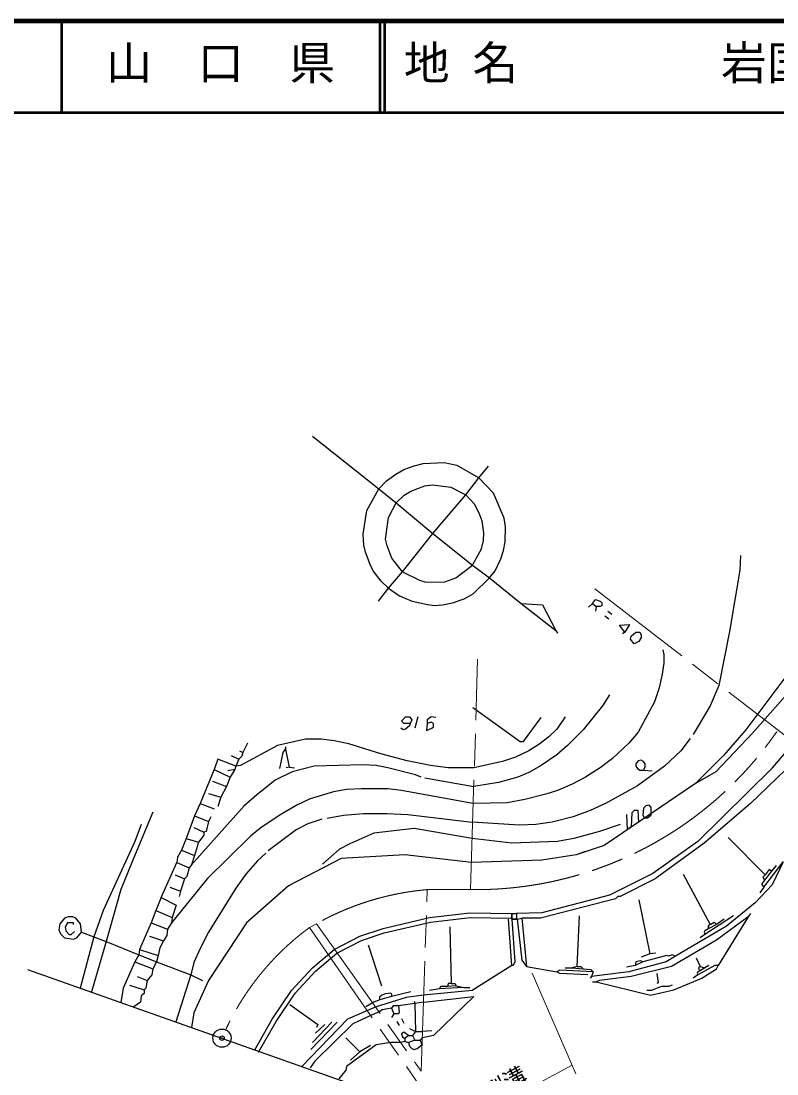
# Model space of a CAD drawing. Units: millimetres, scale not verified. Extents: x -34711 to 605289, y -54262 to 305738.
# Drawn here: x 253871 to 336408, y 190792 to 305738 of the extents above; entities that cross this region are included whole.
import ezdxf
from ezdxf.enums import TextEntityAlignment as Align

# ---------------------------------------------------------------- set-up
doc = ezdxf.new("R2010")
doc.units = ezdxf.units.MM
doc.header["$LTSCALE"] = 1000
doc.header["$PDMODE"] = 32
doc.header["$PDSIZE"] = 500
doc.linetypes.add('CHAIN', pattern=[18.5, 12, -1.5, 3.5, -1.5])
for name, color, linetype, lineweight in [('M-BGD', 7, 'Continuous', 25), ('M-BMK', 2, 'CHAIN', 13), ('M-BMK-HTXT', 7, 'Continuous', 13), ('M-BMK-LINE', 30, 'Continuous', 25), ('M-BMK-SRVR', 3, 'Continuous', 25), ('M-TTL', 2, 'Continuous', 140), ('M-TTL-LINE', 7, 'Continuous', 50), ('M-TTL-TXT', 7, 'Continuous', 13)]:
    doc.layers.add(name, color=color, linetype=linetype, lineweight=lineweight)
doc.layers.add('M-OTRS', color=6, linetype='Continuous')
doc.styles.add('ＭＳ ゴシック', font='')
doc.styles.get('ＭＳ ゴシック').set_extended_font_data('MS Gothic')

# ---------------------------------------------------------------- blocks, each defined once
blk = doc.blocks.new('BUHIN1')
at = {"color": 3, "linetype": 'Continuous', "lineweight": 25}
for radius in [995, 30]:
    blk.add_circle((0, 0), radius, dxfattribs=at)

msp = doc.modelspace()

# ---------------------------------------------------------------- linework, layer by layer
at = {"layer": 'M-BGD'}
for p, q in [((332429, 247407), (332344, 245798)), ((332344, 245798), (331243, 239109)), ((316257, 242157), (316596, 242581)), ((316596, 242581), (317104, 242411)), ((316257, 242157), (315834, 241734)), ((316257, 242157), (316681, 241819)), ((316681, 241819), (316596, 241311)), ((317104, 241819), (316681, 241819)), ((317104, 242411), (317273, 242242)), ((317273, 241903), (317104, 241819)), ((317273, 242242), (317273, 241903)), ((317612, 240803), (318035, 240464)), ((317951, 241311), (318374, 240972)), ((319221, 239787), (320321, 239871)), ((319813, 239025), (319221, 239787)), ((320321, 239871), (319813, 239025)), ((331243, 239109), (330058, 233183)), ((319813, 239025), (319559, 238855)), ((320406, 238263), (320491, 238601)), ((320829, 237755), (320406, 238263)), ((320491, 238601), (320999, 239025)), ((321337, 238009), (320829, 237755)), ((320999, 239025), (321422, 239025)), ((321591, 238432), (321337, 238009)), ((321422, 239025), (321591, 238686)), ((321591, 238686), (321591, 238432)), ((323962, 237077), (324047, 236569)), ((324047, 236569), (324047, 235638)), ((324047, 235638), (323877, 234453)), ((338017, 235045), (334207, 229965)), ((323877, 234453), (323539, 232929)), ((323539, 232929), (323031, 231405)), ((330058, 233183), (329127, 230981)), ((338425, 233291), (333747, 228004)), ((318120, 232167), (317358, 230981)), ((323031, 231405), (321253, 228103)), ((303219, 230812), (303557, 230558)), ((303557, 230558), (308383, 227087)), ((317358, 230981), (315241, 228357)), ((329127, 230981), (327264, 227849)), ((334207, 229965), (333021, 228357)), ((295429, 229288), (295853, 229796)), ((295683, 229034), (295429, 229288)), ((296361, 229034), (295683, 229034)), ((295853, 229796), (296276, 229796)), ((296276, 228780), (295853, 228441)), ((296276, 229796), (296530, 229457)), ((296361, 229034), (296276, 228780)), ((296530, 229457), (296361, 229034)), ((297207, 229796), (296869, 228526)), ((298223, 229034), (298139, 228272)), ((298647, 229796), (298223, 229457)), ((298223, 229457), (298223, 229034)), ((298647, 229203), (298223, 229034)), ((299155, 229711), (298647, 229796)), ((298901, 229034), (298647, 229203)), ((298901, 228695), (298901, 229034)), ((308722, 227087), (310669, 229711)), ((313294, 229796), (312363, 228441)), ((295599, 228357), (295345, 228526)), ((295853, 228441), (295599, 228357)), ((298139, 228272), (298731, 228526)), ((298731, 228526), (298901, 228695)), ((311516, 227595), (310415, 226748)), ((312363, 228441), (311516, 227595)), ((315241, 228357), (313548, 226663)), ((321253, 228103), (320237, 226917)), ((333747, 228004), (329719, 223785)), ((333021, 228357), (330566, 225563)), ((335937, 224200), (339401, 228299)), ((281883, 226663), (277819, 224462)), ((278581, 226917), (278073, 225901)), ((284931, 227341), (281883, 226663)), ((282729, 226494), (282729, 226240)), ((286624, 227341), (284931, 227341)), ((288063, 227171), (286624, 227341)), ((289672, 226833), (288063, 227171)), ((293143, 225732), (289672, 226833)), ((308383, 227087), (308722, 227087)), ((310415, 226748), (309315, 226071)), ((313548, 226663), (312363, 225647)), ((320237, 226917), (318459, 225224)), ((326925, 227425), (325909, 226071)), ((276803, 225563), (277649, 225139)), ((277988, 225478), (277649, 225139)), ((277734, 226071), (278073, 225901)), ((278073, 225901), (277988, 225478)), ((282137, 224123), (282475, 225901)), ((282475, 225901), (282729, 226240)), ((282729, 226240), (283153, 224293)), ((296022, 224970), (293143, 225732)), ((307875, 225393), (306436, 224885)), ((309315, 226071), (307875, 225393)), ((312363, 225647), (310669, 224462)), ((325909, 226071), (324131, 224377)), ((330566, 225563), (327518, 222515)), ((275363, 225139), (274940, 224039)), ((277311, 224377), (275363, 225139)), ((277311, 224377), (277226, 224039)), ((277649, 225139), (277311, 224377)), ((277819, 224462), (277311, 224377)), ((283153, 224293), (282814, 224208)), ((283153, 224293), (283745, 224208)), ((285862, 224377), (283491, 223785)), ((291196, 224547), (285862, 224377)), ((292635, 224462), (291196, 224547)), ((293905, 224208), (292635, 224462)), ((296953, 223446), (293905, 224208)), ((298562, 224462), (296022, 224970)), ((300509, 224208), (298562, 224462)), ((303303, 224208), (300509, 224208)), ((306436, 224885), (303303, 224208)), ((310669, 224462), (309315, 223700)), ((317104, 224208), (315495, 223192)), ((318459, 225224), (317104, 224208)), ((321253, 224970), (320999, 224631)), ((320999, 224631), (320999, 224377)), ((320999, 224377), (321168, 224123)), ((324131, 224377), (321168, 222261)), ((321591, 225055), (321253, 224970)), ((321845, 224885), (321591, 225055)), ((322015, 224631), (321845, 224885)), ((321845, 223954), (322015, 224293)), ((322015, 224293), (322015, 224631)), ((327772, 216165), (335937, 224200)), ((338271, 224885), (333529, 220313)), ((274940, 224039), (273416, 220313)), ((274940, 224039), (276718, 223192)), ((276718, 223192), (276295, 222176)), ((277226, 224039), (276464, 223869)), ((277226, 224039), (276718, 223192)), ((283491, 223785), (281629, 222853)), ((297546, 223192), (296953, 223446)), ((297969, 223107), (303303, 222176)), ((308129, 223192), (306013, 222599)), ((309315, 223700), (308129, 223192)), ((315495, 223192), (314056, 222430)), ((321168, 224123), (321422, 223954)), ((321422, 223954), (321845, 223954)), ((321845, 223954), (322777, 223869)), ((329719, 223785), (327518, 222515)), ((329719, 223785), (327518, 222515)), ((274771, 222769), (276295, 222176)), ((276295, 222176), (275702, 220991)), ((281629, 222853), (279597, 221245)), ((291027, 221922), (289418, 221837)), ((293905, 221922), (291027, 221922)), ((295429, 221753), (293905, 221922)), ((306013, 222599), (303303, 222176)), ((314056, 222430), (312447, 221753)), ((327518, 222515), (317527, 215741)), ((321168, 222261), (317697, 220313)), ((274347, 221414), (275702, 220991)), ((275702, 220991), (275363, 219975)), ((279597, 221245), (278242, 220059)), ((285439, 220821), (283999, 220144)), ((287979, 221583), (285439, 220821)), ((289418, 221837), (287979, 221583)), ((303219, 220313), (295429, 221753)), ((308891, 220737), (306944, 220398)), ((311177, 221329), (308891, 220737)), ((312447, 221753), (311177, 221329)), ((278242, 220059), (272485, 213625)), ((273416, 220313), (272823, 218959)), ((273416, 220313), (274940, 219721)), ((283999, 220144), (282221, 219128)), ((306944, 220398), (303219, 220313)), ((316003, 219551), (314141, 218874)), ((317697, 220313), (316003, 219551)), ((320829, 219551), (320575, 219297)), ((321253, 219551), (320829, 219551)), ((321337, 218281), (321253, 219551)), ((321845, 219805), (321761, 219043)), ((322099, 220059), (321845, 219805)), ((322438, 220144), (322099, 220059)), ((322692, 219890), (322438, 220144)), ((322692, 219128), (322692, 219890)), ((333529, 220313), (328449, 215995)), ((268251, 219382), (265965, 213879)), ((272823, 218959), (271892, 216503)), ((272823, 218959), (274347, 218366)), ((274601, 218874), (274347, 218366)), ((282221, 219128), (280105, 217689)), ((286709, 218620), (285185, 218112)), ((287301, 218705), (289079, 219043)), ((289079, 219043), (291281, 219213)), ((291281, 219213), (293821, 219213)), ((293821, 219213), (296107, 219128)), ((296107, 219128), (303134, 218281)), ((314141, 218874), (311855, 218281)), ((319983, 219128), (320067, 217435)), ((320575, 219297), (320491, 217773)), ((321761, 219043), (321930, 218705)), ((322269, 218705), (321930, 218705)), ((322607, 218959), (322269, 218705)), ((322692, 219128), (322607, 218959)), ((266981, 218027), (266304, 216165)), ((272739, 217689), (273839, 217181)), ((274093, 217265), (273839, 217181)), ((274347, 218366), (274093, 217265)), ((280105, 217689), (278919, 216757)), ((283915, 217435), (280867, 215149)), ((285185, 218112), (283915, 217435)), ((296784, 217604), (292381, 217096)), ((303134, 216503), (296784, 217604)), ((308299, 217943), (303134, 218281)), ((310077, 218027), (308299, 217943)), ((311855, 218281), (310077, 218027)), ((317019, 217265), (314225, 216503)), ((319305, 218027), (317019, 217265)), ((320491, 217773), (320067, 217435)), ((266304, 216165), (262833, 208629)), ((271892, 216503), (271384, 215233)), ((271892, 216503), (273247, 216080)), ((273839, 216842), (273247, 216080)), ((273839, 217181), (273839, 216842)), ((278919, 216757), (274178, 212101)), ((292381, 217096), (289757, 215911)), ((307452, 215995), (303134, 216503)), ((312447, 216165), (307452, 215995)), ((314225, 216503), (312447, 216165)), ((327772, 216165), (322861, 212693)), ((331074, 216588), (335138, 212524)), ((271384, 215233), (270961, 214471)), ((271384, 215233), (272823, 214641)), ((273247, 216080), (272823, 214641)), ((288656, 215318), (286793, 213709)), ((289757, 215911), (288656, 215318)), ((317527, 215741), (314479, 214725)), ((315495, 215064), (314479, 214725)), ((328449, 215995), (323115, 212101)), ((265965, 213879), (264780, 210915)), ((269183, 210069), (270876, 213879)), ((270961, 214471), (270876, 213879)), ((270876, 213879), (272231, 213286)), ((272823, 214641), (272485, 213625)), ((279681, 214048), (278411, 212609)), ((280613, 214895), (279681, 214048)), ((288825, 214302), (283068, 211339)), ((288825, 214302), (283068, 211339)), ((295768, 214725), (288825, 214302)), ((295768, 214725), (288825, 214302)), ((303049, 213879), (295768, 214725)), ((303049, 213879), (295768, 214725)), ((310754, 214133), (303049, 213879)), ((314479, 214725), (310754, 214133)), ((334969, 211169), (337085, 213963)), ((337085, 213963), (335900, 211423)), ((272231, 213286), (271977, 212355)), ((272485, 213625), (272231, 213286)), ((322861, 212693), (318120, 210323)), ((335815, 212947), (335053, 211931)), ((335561, 213117), (335138, 212524)), ((335815, 212947), (335561, 213117)), ((336323, 213540), (335815, 212947)), ((274178, 212101), (270283, 207275)), ((270707, 212524), (271723, 212101)), ((271723, 212101), (271299, 210746)), ((271977, 212355), (271723, 212101)), ((278411, 212609), (277311, 211085)), ((323115, 212101), (319305, 210153)), ((326163, 212609), (329127, 207105)), ((335053, 211931), (334715, 211508)), ((334715, 211508), (334969, 211169)), ((335138, 212524), (334884, 212270)), ((334884, 212270), (335053, 211931)), ((264780, 210915), (263171, 205243)), ((270114, 211169), (271299, 210746)), ((271299, 210746), (271130, 210153)), ((277311, 211085), (274347, 206259)), ((283068, 211339), (278496, 207275)), ((335900, 211423), (334037, 209476)), ((334969, 211169), (334545, 210577)), ((269183, 210069), (268590, 208629)), ((269183, 210069), (270791, 209222)), ((270791, 209222), (270368, 207867)), ((318797, 209899), (310585, 207783)), ((318120, 210323), (310754, 208375)), ((319051, 210153), (318797, 209899)), ((319305, 210153), (319051, 210153)), ((321337, 209815), (322523, 203888)), ((334037, 209476), (330905, 206936)), ((262833, 208629), (261817, 205751)), ((268590, 208629), (268082, 207275)), ((268590, 208629), (270368, 207867)), ((298477, 207867), (302880, 208375)), ((302880, 208375), (307452, 208291)), ((307452, 208291), (307960, 208291)), ((307452, 207698), (307452, 208291)), ((307452, 208291), (307960, 208291)), ((307452, 208291), (307452, 207698)), ((310754, 208375), (307960, 208291)), ((307960, 208291), (307960, 207698)), ((333529, 208291), (333275, 207952)), ((258091, 207190), (258007, 206513)), ((258599, 207783), (258091, 207190)), ((259023, 207952), (258599, 207783)), ((258938, 207275), (258684, 206851)), ((259615, 207275), (258938, 207275)), ((259531, 207952), (259023, 207952)), ((259869, 207783), (259531, 207952)), ((259615, 207105), (259615, 207275)), ((260377, 207190), (259869, 207783)), ((260462, 206259), (260377, 207190)), ((268082, 207275), (266812, 204396)), ((268082, 207275), (269860, 206597)), ((270283, 207275), (269860, 206597)), ((270368, 207867), (270283, 207275)), ((278496, 207275), (274347, 201009)), ((293397, 206682), (298477, 207867)), ((293534, 206200), (298563, 207373)), ((298563, 207373), (302905, 207874)), ((302905, 207874), (307443, 207791)), ((307452, 202618), (307113, 207698)), ((307960, 207698), (307452, 207698)), ((307452, 207698), (308045, 207698)), ((307452, 207698), (307791, 203041)), ((308045, 207698), (308553, 207783)), ((308045, 207698), (308553, 203211)), ((310585, 207783), (308553, 207783)), ((308553, 207783), (309061, 202533)), ((314818, 208037), (314564, 202533)), ((330905, 206936), (325317, 203634)), ((331667, 208037), (328534, 206005)), ((328957, 207021), (328873, 206851)), ((329127, 207105), (328957, 207021)), ((329804, 207105), (328957, 206682)), ((329127, 207105), (329550, 207359)), ((329550, 207359), (329804, 207105)), ((333275, 207952), (329804, 205412)), ((330651, 207698), (329804, 207105)), ((333275, 207952), (329973, 202618)), ((258007, 206513), (258176, 206089)), ((258176, 206089), (258599, 205666)), ((258684, 206851), (258769, 206428)), ((258769, 206428), (259107, 206005)), ((259107, 206005), (259361, 206005)), ((259361, 206005), (259700, 206343)), ((259954, 205666), (260462, 206259)), ((260462, 206259), (261817, 205751)), ((267913, 205835), (269437, 205327)), ((269775, 205920), (269437, 205327)), ((269860, 206597), (269775, 205920)), ((274347, 206259), (273416, 204481)), ((288063, 204396), (290857, 205835)), ((290857, 205835), (293397, 206682)), ((291052, 205372), (293534, 206200)), ((300679, 206851), (300848, 200671)), ((328534, 206005), (328026, 205666)), ((328534, 206428), (328449, 206259)), ((328449, 206259), (328534, 206005)), ((328957, 206682), (328534, 206428)), ((328873, 206851), (328957, 206682)), ((258599, 205666), (259615, 205497)), ((259615, 205497), (259954, 205666)), ((261817, 205751), (260338, 200174)), ((263171, 205243), (261564, 199740)), ((261817, 205751), (263171, 205243)), ((263171, 205243), (266727, 203803)), ((269437, 205327), (269013, 204565)), ((288344, 203978), (291052, 205372)), ((291789, 204904), (293228, 200417)), ((329804, 205412), (324893, 202533)), ((266727, 203803), (266304, 203041)), ((266812, 204396), (266727, 203803)), ((266727, 203803), (268675, 203041)), ((266812, 204396), (268844, 203719)), ((268844, 203719), (268675, 203041)), ((269013, 204565), (268844, 203719)), ((273416, 204481), (272739, 202957)), ((285693, 202364), (288063, 204396)), ((286040, 202002), (288344, 203978)), ((322523, 203888), (321591, 203549)), ((324385, 203719), (321761, 203041)), ((323200, 203973), (322523, 203888)), ((325317, 203634), (324301, 203041)), ((324555, 203634), (324385, 203719)), ((324978, 203803), (324555, 203634)), ((325317, 203634), (324978, 203803)), ((327603, 203465), (328026, 202533)), ((266304, 203041), (265034, 200163)), ((266304, 203041), (268251, 202279)), ((268675, 203041), (268251, 202279)), ((268675, 203041), (272400, 201602)), ((272739, 202957), (272400, 201602)), ((283407, 199909), (285693, 202364)), ((307452, 202618), (303134, 199909)), ((307621, 202618), (307452, 202618)), ((307791, 203041), (307621, 202618)), ((308553, 203211), (309061, 202533)), ((309061, 202533), (312363, 201941)), ((313294, 202364), (314056, 202364)), ((314564, 202533), (314056, 202364)), ((314056, 202364), (315241, 202279)), ((314564, 202533), (314987, 202533)), ((314987, 202533), (315241, 202279)), ((320914, 202618), (319983, 202449)), ((324301, 203041), (320237, 201941)), ((324893, 202533), (320491, 201433)), ((321761, 203041), (320914, 202618)), ((320999, 203041), (320914, 202618)), ((321507, 203126), (320999, 203041)), ((321761, 203041), (321507, 203126)), ((329635, 202618), (327772, 201602)), ((328026, 202533), (327857, 202364)), ((327857, 202364), (327941, 202025)), ((328534, 202364), (327941, 202025)), ((328026, 202533), (328534, 202364)), ((328957, 202618), (328534, 202364)), ((329973, 202618), (329635, 202618)), ((329804, 202279), (329973, 202618)), ((266558, 201433), (267659, 201009)), ((268167, 201602), (267659, 201009)), ((268251, 202279), (268167, 201602)), ((272400, 201602), (270790, 196475)), ((272400, 201602), (273670, 201009)), ((283800, 199596), (286040, 202002)), ((312701, 202110), (312363, 201941)), ((312701, 201771), (312363, 201941)), ((316342, 201941), (312701, 202110)), ((315749, 201602), (312701, 201771)), ((315241, 202279), (316088, 202195)), ((316173, 201433), (316003, 201263)), ((316088, 202195), (316342, 201941)), ((320237, 201941), (316173, 201433)), ((316342, 201941), (316173, 201433)), ((320491, 201433), (317019, 201009)), ((323285, 201771), (323454, 200755)), ((325147, 199993), (328195, 201263)), ((327772, 201602), (327264, 201263)), ((327772, 201941), (327687, 201771)), ((327687, 201771), (327772, 201602)), ((327941, 202025), (327772, 201941)), ((328195, 201263), (329804, 202279)), ((265034, 200163), (264775, 198604)), ((265711, 200501), (267320, 199993)), ((267489, 200163), (267320, 199993)), ((267659, 201009), (267489, 200163)), ((274347, 201009), (272739, 197453)), ((274347, 201009), (272739, 197453)), ((299578, 200078), (298477, 199909)), ((299663, 200332), (299578, 200078)), ((302203, 200247), (299578, 200078)), ((300425, 200332), (299663, 200332)), ((300509, 200671), (300425, 200332)), ((301356, 200417), (300425, 200332)), ((300848, 200671), (300509, 200671)), ((300848, 200671), (301271, 200671)), ((301271, 200671), (301356, 200417)), ((301356, 200417), (302203, 200247)), ((302203, 200247), (302880, 200247)), ((316257, 200840), (316681, 200840)), ((317019, 201009), (316681, 200840)), ((316681, 200840), (322607, 199401)), ((323793, 200332), (322692, 199909)), ((323454, 200755), (323285, 200671)), ((324555, 200332), (323793, 200332)), ((324978, 200501), (324555, 200332)), ((266981, 199316), (266897, 198639)), ((267320, 199570), (266981, 199316)), ((267320, 199993), (267320, 199570)), ((281290, 196776), (283407, 199909)), ((281715, 196511), (283800, 199596)), ((293059, 198893), (292381, 198639)), ((295937, 199147), (292635, 198131)), ((293059, 199231), (293228, 199401)), ((293059, 198893), (293059, 199231)), ((294329, 199231), (293059, 198893)), ((293228, 199401), (293651, 199570)), ((293651, 199570), (294244, 199655)), ((294244, 199655), (294329, 199485)), ((296445, 199739), (294329, 199231)), ((294329, 199485), (294329, 199231)), ((297800, 199401), (295937, 199147)), ((303134, 199909), (297800, 199401)), ((297800, 198639), (303303, 199231)), ((303303, 199231), (298901, 194998)), ((322692, 199909), (322184, 199909)), ((322607, 199401), (325147, 199993)), ((266897, 198639), (266185, 198105)), ((283237, 198385), (286285, 196183)), ((291704, 197707), (289503, 196776)), ((292381, 198639), (291535, 198131)), ((292635, 198131), (291704, 197707)), ((293313, 197792), (293059, 197623)), ((294329, 197961), (293313, 197792)), ((294498, 198215), (294329, 197961)), ((294329, 197961), (294583, 197369)), ((295091, 198215), (294498, 198215)), ((296869, 198469), (295091, 198215)), ((295091, 198215), (295175, 197538)), ((296784, 198723), (296869, 198469)), ((297800, 198639), (296869, 198469)), ((296869, 198469), (296953, 195421)), ((272739, 197453), (272477, 195878)), ((272739, 197453), (272477, 195878)), ((279380, 193435), (281290, 196776)), ((289503, 196776), (284526, 191614)), ((292127, 197199), (290095, 196268)), ((293059, 197623), (292127, 197199)), ((294583, 197369), (294329, 196945)), ((295091, 197369), (294583, 197369)), ((295175, 197538), (295091, 197369)), ((295429, 196861), (295683, 196353)), ((279814, 193187), (281715, 196511)), ((288402, 196437), (285523, 193474)), ((287809, 196437), (285693, 194236)), ((290095, 196268), (285947, 192204)), ((287047, 196183), (286031, 195252)), ((286285, 196183), (286116, 195845)), ((294921, 196522), (295175, 196099)), ((296276, 195760), (296953, 195421)), ((296953, 195421), (296615, 194998)), ((296953, 195421), (297631, 195421)), ((298731, 195506), (297631, 195421)), ((289333, 194744), (290857, 193220)), ((295768, 194321), (295345, 194236)), ((295683, 195337), (295429, 195167)), ((295429, 195167), (295514, 194829)), ((295514, 194829), (295768, 194659)), ((296191, 194998), (295683, 195337)), ((296191, 194998), (295768, 194659)), ((295768, 194659), (295768, 194321)), ((295768, 194321), (296191, 194236)), ((296191, 194998), (296615, 194998)), ((296869, 194490), (296191, 194236)), ((296615, 194998), (296869, 194490)), ((296869, 194490), (297461, 194490)), ((297715, 194744), (297461, 194490)), ((297461, 194490), (297631, 193982)), ((298901, 194998), (297715, 194744)), ((292635, 193982), (289418, 191611)), ((290857, 193220), (289841, 192289)), ((292043, 193897), (290857, 193220)), ((294244, 194236), (292635, 193982)), ((295345, 194236), (294244, 194236)), ((296191, 194236), (296276, 193813)), ((296276, 193813), (296530, 193559)), ((296530, 193559), (296784, 193474)), ((296784, 193474), (297123, 193559)), ((297123, 193559), (297631, 193982)), ((285947, 192204), (285439, 191442)), ((289333, 191188), (288571, 190257)), ((289418, 191611), (289333, 191188))]:
    msp.add_line(p, q, dxfattribs=at)
at = {"layer": 'M-BMK'}
for p, q in [((316511, 243766), (355881, 213371)), ((302965, 210915), (303727, 236061)), ((297546, 191103), (298223, 210915)), ((298223, 210915), (302965, 210915)), ((298223, 210915), (302965, 210915)), ((285354, 206767), (286116, 207190)), ((286116, 207190), (297546, 191103)), ((285354, 206767), (299663, 186277))]:
    msp.add_line(p, q, dxfattribs=at)
for centre, radius, start, end in [((303490, 250911), 40000, 269.24794, 325.3812), ((300793, 181025), 30000, 94.91382, 119.28961), ((302512, 183387), 29000, 126.27454, 155.0665)]:
    msp.add_arc(centre, radius, start, end, dxfattribs=at)
at = {"layer": 'M-BMK-HTXT'}
for p, q in [((314456, 190820), (309687, 201782)), ((305094, 186973), (314057, 191737))]:
    msp.add_line(p, q, dxfattribs=at)
at = {"layer": 'M-BMK-LINE'}
msp.add_line((254584, 202210), (304150, 184669), dxfattribs=at)
at = {"layer": 'M-BMK-SRVR'}
for p, q in [((285700, 260433), (292928, 254685)), ((297780, 257443), (300081, 257559)), ((300081, 257559), (301455, 257248)), ((294786, 256262), (295683, 256769)), ((295683, 256769), (296797, 257174)), ((296797, 257174), (297780, 257443)), ((301455, 257248), (303850, 255868)), ((303850, 255868), (304913, 257155)), ((292928, 254685), (293789, 255539)), ((293789, 255539), (294786, 256262)), ((302455, 254008), (303850, 255868)), ((305449, 254197), (303850, 255868)), ((291627, 252319), (292928, 254685)), ((292928, 254685), (294845, 253131)), ((295706, 253984), (296443, 254433)), ((296443, 254433), (297955, 254983)), ((297955, 254983), (298809, 255114)), ((298809, 255114), (300798, 254846)), ((300798, 254846), (302455, 254008)), ((306622, 251470), (305449, 254197)), ((293977, 251553), (294845, 253131)), ((294845, 253131), (295706, 253984)), ((294845, 253131), (298847, 249811)), ((298847, 249811), (302455, 254008)), ((303366, 252989), (302455, 254008)), ((303902, 252012), (303366, 252989)), ((291215, 249736), (291627, 252319)), ((304220, 251137), (303902, 252012)), ((293667, 249188), (293977, 251553)), ((304416, 249857), (304220, 251137)), ((306781, 250536), (306622, 251470)), ((291302, 248507), (291215, 249736)), ((295506, 245622), (298847, 249811)), ((298847, 249811), (303173, 246340)), ((304358, 249025), (304416, 249857)), ((306746, 248902), (306781, 250536)), ((291483, 247762), (291302, 248507)), ((293848, 248443), (293667, 249188)), ((294341, 247090), (293848, 248443)), ((304141, 248135), (304358, 249025)), ((306558, 247933), (306746, 248902)), ((291976, 246410), (291483, 247762)), ((303173, 246340), (304141, 248135)), ((306261, 247014), (306558, 247933)), ((292315, 245723), (291976, 246410)), ((295506, 245622), (294341, 247090)), ((301336, 244951), (303173, 246340)), ((303173, 246340), (305032, 244945)), ((305654, 245712), (306261, 247014)), ((293177, 244594), (292315, 245723)), ((294002, 243813), (295506, 245622)), ((295506, 245622), (297379, 244682)), ((300142, 244517), (301336, 244951)), ((303231, 243208), (305032, 244945)), ((305032, 244945), (305654, 245712)), ((305032, 244945), (308483, 242147)), ((292888, 242417), (294002, 243813)), ((294002, 243813), (293177, 244594)), ((294002, 243813), (295202, 242989)), ((297379, 244682), (298081, 244487)), ((298081, 244487), (300142, 244517)), ((295202, 242989), (296584, 242411)), ((300982, 242209), (302256, 242673)), ((302256, 242673), (303231, 243208)), ((296584, 242411), (298255, 242027)), ((298255, 242027), (299008, 241942)), ((299008, 241942), (299890, 241992)), ((299890, 241992), (300982, 242209)), ((308483, 242147), (312260, 239197)), ((308483, 242147), (310791, 241995)), ((310791, 241995), (312260, 239197)), ((312260, 239197), (312456, 238907))]:
    msp.add_line(p, q, dxfattribs=at)
at = {"layer": 'M-OTRS'}
msp.add_point((275810, 194698), dxfattribs=at)
at = {"layer": 'M-TTL'}
msp.add_line((605289, 305738), (-34711, 305738), dxfattribs=at)
at = {"layer": 'M-TTL-LINE'}
for p, q in [((258289, 305738), (258289, 295738)), ((293039, 305738), (293039, 295738)), ((293539, 305738), (293539, 295738)), ((-34711, 295738), (605289, 295738))]:
    msp.add_line(p, q, dxfattribs=at)

# ---------------------------------------------------------------- block references
at = {"layer": 'M-BMK-SRVR'}
msp.add_blockref('BUHIN1', (275809, 194699), dxfattribs=at)

# ---------------------------------------------------------------- texts
at = {"layer": 'M-BMK-HTXT', "style": 'ＭＳ ゴシック'}
msp.add_text('側溝', height=1833, rotation=28, dxfattribs=at).set_placement((305148, 187271), align=Align.BOTTOM_LEFT)
at = {"layer": 'M-TTL-TXT', "style": 'ＭＳ ゴシック'}
for s, p in [('地 名', (295668, 298238)), ('岩国市六呂師', (330312, 298238)), ('山\u3000口\u3000県', (263164, 298238))]:
    msp.add_text(s, height=3666, dxfattribs=at).set_placement(p, align=Align.BOTTOM_LEFT)

doc.saveas('drawing.dxf')
